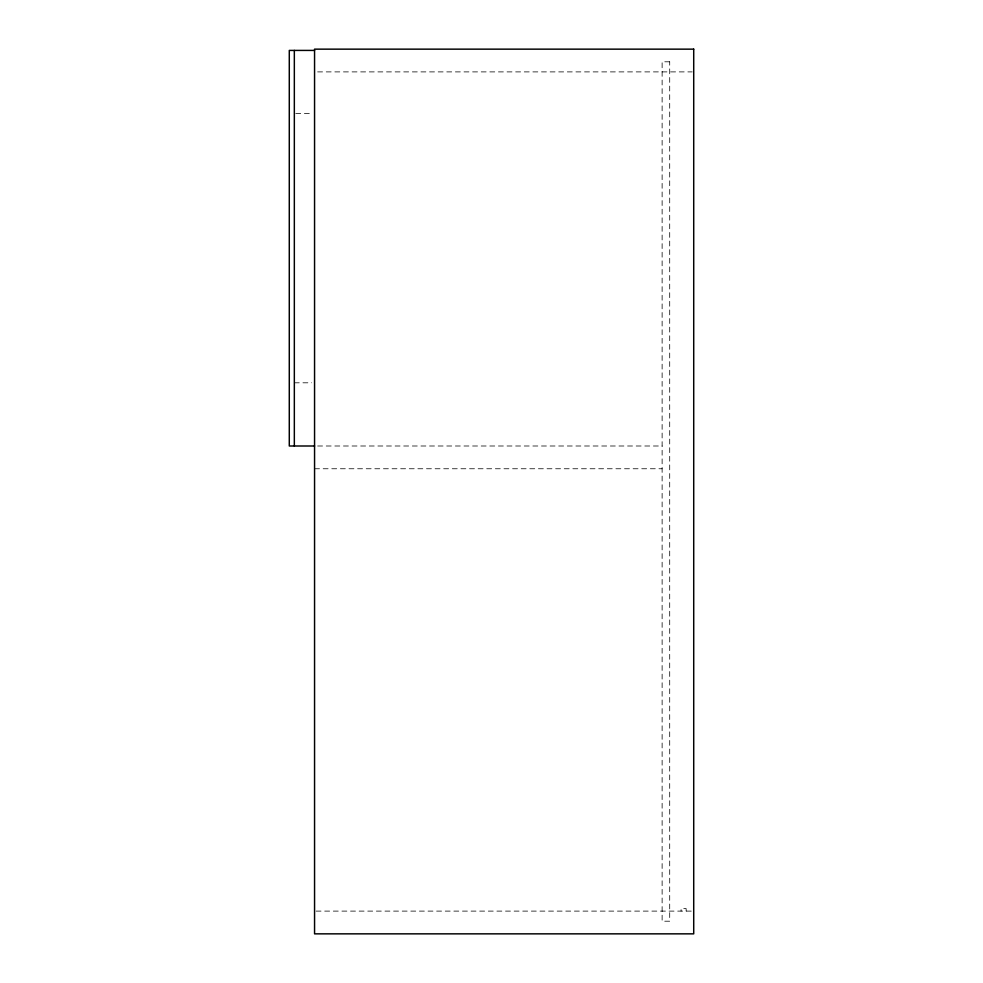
<?xml version="1.0" encoding="UTF-8"?>
<svg xmlns="http://www.w3.org/2000/svg" width="983" height="983" viewBox="0 0 983 983"><rect width="100%" height="100%" fill="white"/><g stroke="black" fill="none" stroke-linecap="round" stroke-linejoin="round"><path stroke-width="0.74" stroke-dasharray="4.92 3.69" d="M317.632 71.894L692.179 71.894M295.785 113.61L311.672 113.61M294.335 382.805L311.672 382.805M317.62 445.999L662.124 445.999M314.56 468.756L662.124 468.756M316.096 911.106L693.715 911.106M686.134 911.106L686.134 908.575L681.084 908.575L681.084 911.106M669.706 61.794L662.124 61.794L662.124 921.206L669.706 921.206L669.706 61.794"/><path stroke-width="1.47" d="M314.56 50.416L289.285 50.416L289.285 445.999L314.56 445.999M294.335 50.416L294.335 445.999M693.715 49.15L314.56 49.15L314.56 933.85L693.715 933.85L693.715 49.15"/></g></svg>
